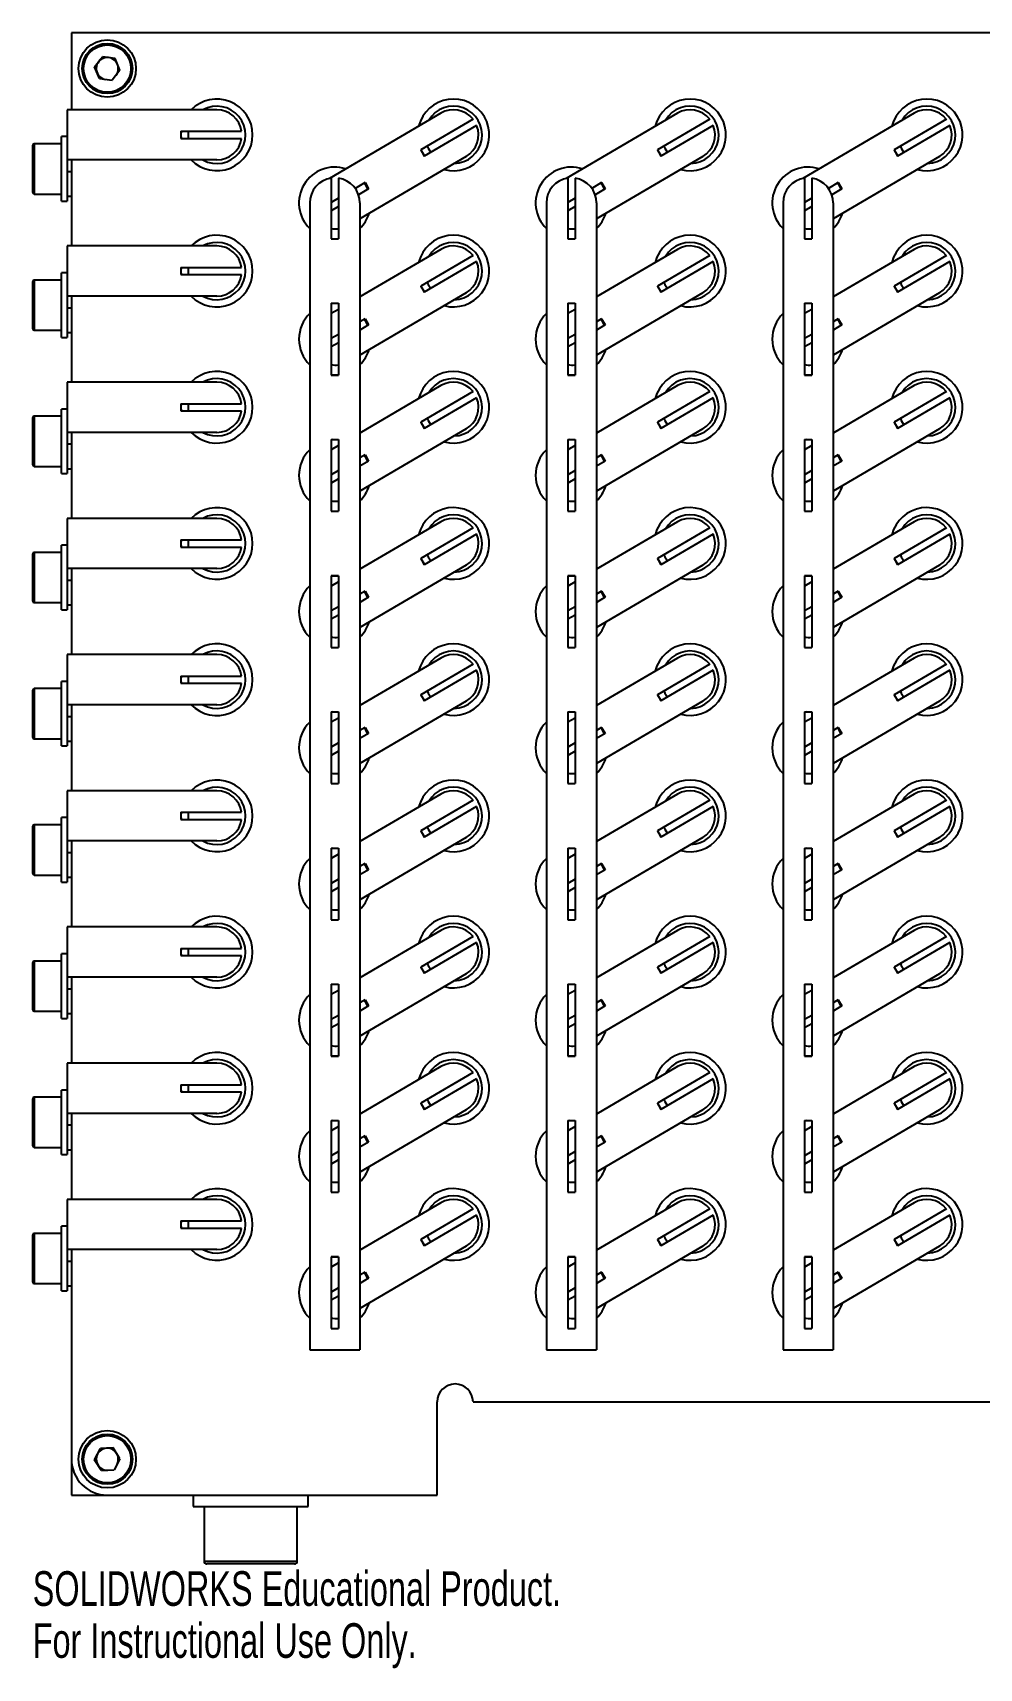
# Model space of a CAD drawing. Header units: millimetres. Extents: x -116 to 116, y -133 to 95.
# Drawn here: x -116.4 to 15.6, y -133.2 to 95 of the extents above; entities that cross this region are included whole.
import ezdxf

# ---------------------------------------------------------------- set-up
doc = ezdxf.new("R2010")
doc.units = ezdxf.units.MM
doc.styles.add('SLDTEXTSTYLE0', font='TXT', dxfattribs={"width": 0.7})

msp = doc.modelspace()

# ---------------------------------------------------------------- linework, layer by layer
at = {"color": 7, "linetype": 'Continuous', "lineweight": 25}
for p, q in [((111, 95), (-111, 95)), ((-111, 95), (-111, 84.25)), ((-107.76, 90.23), (-106.68, 91.64)), ((-104.92, 91.41), (-106.68, 91.64)), ((-104.24, 89.77), (-104.92, 91.41)), ((-107.08, 88.59), (-107.76, 90.23)), ((-104.24, 89.77), (-105.32, 88.36)), ((-107.08, 88.59), (-105.32, 88.36)), ((-111.6, 84.25), (-111.6, 71.5)), ((-90.73, 84.25), (-111.6, 84.25)), ((-59.5, 83.77), (-75.01, 74.67)), ((-54.99, 82.93), (-62.29, 78.65)), ((-26.5, 83.77), (-42.01, 74.67)), ((-21.99, 82.93), (-29.29, 78.65)), ((6.5, 83.77), (-9.01, 74.67)), ((11.01, 82.93), (3.71, 78.65)), ((-111.6, 80.5), (-112.4, 80.5)), ((-112.4, 71.5), (-112.4, 80.5)), ((-95.73, 81.25), (-95.73, 80.25)), ((-95.73, 81.25), (-87.26, 81.25)), ((-95.7, 81.25), (-95.73, 80.75)), ((-95.73, 80.75), (-95.7, 80.25)), ((-95.73, 80.25), (-87.26, 80.25)), ((-54.49, 82.07), (-61.79, 77.79)), ((-21.49, 82.07), (-28.79, 77.79)), ((11.51, 82.07), (4.21, 77.79)), ((-116.4, 72.7), (-116.4, 79.3)), ((-112.4, 79.5), (-116.2, 79.5)), ((-55.96, 77.73), (-70.77, 69.04)), ((-62.29, 78.65), (-61.79, 77.79)), ((-22.96, 77.73), (-37.77, 69.04)), ((-29.29, 78.65), (-28.79, 77.79)), ((10.04, 77.73), (-4.77, 69.04)), ((3.71, 78.65), (4.21, 77.79)), ((-90.73, 77.25), (-111.6, 77.25)), ((-111, 77.25), (-111, 65.25)), ((-74.77, 74.71), (-74.77, 66.25)), ((-73.77, 74.71), (-73.77, 66.25)), ((-70.06, 74.1), (-71.43, 73.29)), ((-69.55, 73.24), (-70.97, 72.4)), ((-70.06, 74.1), (-69.55, 73.24)), ((-41.77, 74.71), (-41.77, 66.25)), ((-40.77, 74.71), (-40.77, 66.25)), ((-37.06, 74.1), (-38.43, 73.29)), ((-36.55, 73.24), (-37.97, 72.4)), ((-37.06, 74.1), (-36.55, 73.24)), ((-8.77, 74.71), (-8.77, 66.25)), ((-7.77, 74.71), (-7.77, 66.25)), ((-4.06, 74.1), (-5.43, 73.29)), ((-3.55, 73.24), (-4.97, 72.4)), ((-4.06, 74.1), (-3.55, 73.24)), ((-116.2, 72.5), (-112.4, 72.5)), ((-112.4, 71.5), (-111.6, 71.5)), ((-111, 72.13), (-111.6, 72.13)), ((-77.77, 71.25), (-77.77, -88.75)), ((-73.77, 71.92), (-74.77, 71.33)), ((-73.77, 70.76), (-74.77, 70.17)), ((-70.77, 71.25), (-70.77, -88.75)), ((-44.77, 71.25), (-44.77, -88.75)), ((-40.77, 71.92), (-41.77, 71.33)), ((-40.77, 70.76), (-41.77, 70.17)), ((-37.77, 71.25), (-37.77, -88.75)), ((-11.77, 71.25), (-11.77, -88.75)), ((-7.77, 71.92), (-8.77, 71.33)), ((-7.77, 70.76), (-8.77, 70.17)), ((-4.77, 71.25), (-4.77, -88.75)), ((-74.77, 66.25), (-73.77, 66.25)), ((-41.77, 66.25), (-40.77, 66.25)), ((-8.77, 66.25), (-7.77, 66.25)), ((-111.6, 65.25), (-111.6, 52.5)), ((-90.73, 65.25), (-111.6, 65.25)), ((-59.5, 64.77), (-70.77, 58.16)), ((-54.99, 63.93), (-62.29, 59.65)), ((-26.5, 64.77), (-37.77, 58.16)), ((-21.99, 63.93), (-29.29, 59.65)), ((6.5, 64.77), (-4.77, 58.16)), ((11.01, 63.93), (3.71, 59.65)), ((-95.73, 62.25), (-95.73, 61.25)), ((-95.73, 62.25), (-87.26, 62.25)), ((-95.7, 62.25), (-95.73, 61.75)), ((-95.73, 61.75), (-95.7, 61.25)), ((-54.49, 63.07), (-61.79, 58.79)), ((-21.49, 63.07), (-28.79, 58.79)), ((11.51, 63.07), (4.21, 58.79)), ((-116.4, 53.7), (-116.4, 60.3)), ((-112.4, 60.5), (-116.2, 60.5)), ((-111.6, 61.5), (-112.4, 61.5)), ((-112.4, 52.5), (-112.4, 61.5)), ((-95.73, 61.25), (-87.26, 61.25)), ((-62.29, 59.65), (-61.79, 58.79)), ((-29.29, 59.65), (-28.79, 58.79)), ((3.71, 59.65), (4.21, 58.79)), ((-90.73, 58.25), (-111.6, 58.25)), ((-111, 58.25), (-111, 46.25)), ((-74.77, 57.25), (-74.77, 47.25)), ((-74.77, 57.25), (-73.77, 57.25)), ((-73.77, 57.25), (-73.77, 47.25)), ((-55.96, 58.73), (-70.77, 50.04)), ((-41.77, 57.25), (-41.77, 47.25)), ((-41.77, 57.25), (-40.77, 57.25)), ((-40.77, 57.25), (-40.77, 47.25)), ((-22.96, 58.73), (-37.77, 50.04)), ((-8.77, 57.25), (-7.77, 57.25)), ((-8.77, 57.25), (-8.77, 47.25)), ((-7.77, 57.25), (-7.77, 47.25)), ((10.04, 58.73), (-4.77, 50.04)), ((-73.77, 56.4), (-74.77, 55.81)), ((-70.06, 55.1), (-70.77, 54.68)), ((-70.06, 55.1), (-69.55, 54.24)), ((-40.77, 56.4), (-41.77, 55.81)), ((-37.06, 55.1), (-37.77, 54.68)), ((-37.06, 55.1), (-36.55, 54.24)), ((-7.77, 56.4), (-8.77, 55.81)), ((-4.06, 55.1), (-4.77, 54.68)), ((-4.06, 55.1), (-3.55, 54.24)), ((-116.2, 53.5), (-112.4, 53.5)), ((-112.4, 52.5), (-111.6, 52.5)), ((-111, 53.13), (-111.6, 53.13)), ((-73.77, 52.92), (-74.77, 52.33)), ((-69.55, 54.24), (-70.77, 53.52)), ((-40.77, 52.92), (-41.77, 52.33)), ((-36.55, 54.24), (-37.77, 53.52)), ((-7.77, 52.92), (-8.77, 52.33)), ((-3.55, 54.24), (-4.77, 53.52)), ((-73.77, 51.76), (-74.77, 51.17)), ((-40.77, 51.76), (-41.77, 51.17)), ((-7.77, 51.76), (-8.77, 51.17)), ((-111.6, 46.25), (-111.6, 33.5)), ((-90.73, 46.25), (-111.6, 46.25)), ((-74.77, 47.25), (-73.77, 47.25)), ((-59.5, 45.77), (-70.77, 39.16)), ((-41.77, 47.25), (-40.77, 47.25)), ((-26.5, 45.77), (-37.77, 39.16)), ((-8.77, 47.25), (-7.77, 47.25)), ((6.5, 45.77), (-4.77, 39.16)), ((-54.99, 44.93), (-62.29, 40.65)), ((-54.49, 44.07), (-61.79, 39.79)), ((-21.99, 44.93), (-29.29, 40.65)), ((-21.49, 44.07), (-28.79, 39.79)), ((11.01, 44.93), (3.71, 40.65)), ((11.51, 44.07), (4.21, 39.79)), ((-116.4, 34.7), (-116.4, 41.3)), ((-112.4, 41.5), (-116.2, 41.5)), ((-111.6, 42.5), (-112.4, 42.5)), ((-112.4, 33.5), (-112.4, 42.5)), ((-95.73, 43.25), (-87.26, 43.25)), ((-95.73, 43.25), (-95.73, 42.25)), ((-95.7, 43.25), (-95.73, 42.75)), ((-95.73, 42.75), (-95.7, 42.25)), ((-95.73, 42.25), (-87.26, 42.25)), ((-90.73, 39.25), (-111.6, 39.25)), ((-111, 39.25), (-111, 27.25)), ((-55.96, 39.73), (-70.77, 31.04)), ((-62.29, 40.65), (-61.79, 39.79)), ((-22.96, 39.73), (-37.77, 31.04)), ((-29.29, 40.65), (-28.79, 39.79)), ((10.04, 39.73), (-4.77, 31.04)), ((3.71, 40.65), (4.21, 39.79)), ((-74.77, 38.25), (-74.77, 28.25)), ((-74.77, 38.25), (-73.77, 38.25)), ((-73.77, 37.4), (-74.77, 36.81)), ((-73.77, 38.25), (-73.77, 28.25)), ((-41.77, 38.25), (-41.77, 28.25)), ((-41.77, 38.25), (-40.77, 38.25)), ((-40.77, 37.4), (-41.77, 36.81)), ((-40.77, 38.25), (-40.77, 28.25)), ((-8.77, 38.25), (-7.77, 38.25)), ((-8.77, 38.25), (-8.77, 28.25)), ((-7.77, 37.4), (-8.77, 36.81)), ((-7.77, 38.25), (-7.77, 28.25)), ((-116.2, 34.5), (-112.4, 34.5)), ((-70.06, 36.1), (-70.77, 35.68)), ((-69.55, 35.24), (-70.77, 34.52)), ((-70.06, 36.1), (-69.55, 35.24)), ((-37.06, 36.1), (-37.77, 35.68)), ((-36.55, 35.24), (-37.77, 34.52)), ((-37.06, 36.1), (-36.55, 35.24)), ((-4.06, 36.1), (-4.77, 35.68)), ((-3.55, 35.24), (-4.77, 34.52)), ((-4.06, 36.1), (-3.55, 35.24)), ((-112.4, 33.5), (-111.6, 33.5)), ((-111, 34.13), (-111.6, 34.13)), ((-73.77, 33.92), (-74.77, 33.33)), ((-73.77, 32.76), (-74.77, 32.17)), ((-40.77, 33.92), (-41.77, 33.33)), ((-40.77, 32.76), (-41.77, 32.17)), ((-7.77, 33.92), (-8.77, 33.33)), ((-7.77, 32.76), (-8.77, 32.17)), ((-74.77, 28.25), (-73.77, 28.25)), ((-41.77, 28.25), (-40.77, 28.25)), ((-8.77, 28.25), (-7.77, 28.25)), ((-111.6, 27.25), (-111.6, 14.5)), ((-90.73, 27.25), (-111.6, 27.25)), ((-59.5, 26.77), (-70.77, 20.16)), ((-54.99, 25.93), (-62.29, 21.65)), ((-26.5, 26.77), (-37.77, 20.16)), ((-21.99, 25.93), (-29.29, 21.65)), ((6.5, 26.77), (-4.77, 20.16)), ((11.01, 25.93), (3.71, 21.65)), ((-111.6, 23.5), (-112.4, 23.5)), ((-112.4, 14.5), (-112.4, 23.5)), ((-95.73, 24.25), (-95.73, 23.25)), ((-95.73, 24.25), (-87.26, 24.25)), ((-95.7, 24.25), (-95.73, 23.75)), ((-95.73, 23.75), (-95.7, 23.25)), ((-95.73, 23.25), (-87.26, 23.25)), ((-54.49, 25.07), (-61.79, 20.79)), ((-21.49, 25.07), (-28.79, 20.79)), ((11.51, 25.07), (4.21, 20.79)), ((-116.4, 15.7), (-116.4, 22.3)), ((-112.4, 22.5), (-116.2, 22.5)), ((-55.96, 20.73), (-70.77, 12.04)), ((-62.29, 21.65), (-61.79, 20.79)), ((-22.96, 20.73), (-37.77, 12.04)), ((-29.29, 21.65), (-28.79, 20.79)), ((10.04, 20.73), (-4.77, 12.04)), ((3.71, 21.65), (4.21, 20.79)), ((-90.73, 20.25), (-111.6, 20.25)), ((-111, 20.25), (-111, 8.25)), ((-74.77, 19.25), (-74.77, 9.25)), ((-74.77, 19.25), (-73.77, 19.25)), ((-73.77, 18.4), (-74.77, 17.81)), ((-73.77, 19.25), (-73.77, 9.25)), ((-41.77, 19.25), (-41.77, 9.25)), ((-41.77, 19.25), (-40.77, 19.25)), ((-40.77, 18.4), (-41.77, 17.81)), ((-40.77, 19.25), (-40.77, 9.25)), ((-8.77, 19.25), (-7.77, 19.25)), ((-8.77, 19.25), (-8.77, 9.25)), ((-7.77, 18.4), (-8.77, 17.81)), ((-7.77, 19.25), (-7.77, 9.25)), ((-70.06, 17.1), (-70.77, 16.68)), ((-69.55, 16.24), (-70.77, 15.52)), ((-70.06, 17.1), (-69.55, 16.24)), ((-37.06, 17.1), (-37.77, 16.68)), ((-36.55, 16.24), (-37.77, 15.52)), ((-37.06, 17.1), (-36.55, 16.24)), ((-4.06, 17.1), (-4.77, 16.68)), ((-3.55, 16.24), (-4.77, 15.52)), ((-4.06, 17.1), (-3.55, 16.24)), ((-116.2, 15.5), (-112.4, 15.5)), ((-112.4, 14.5), (-111.6, 14.5)), ((-111, 15.13), (-111.6, 15.13)), ((-73.77, 14.92), (-74.77, 14.33)), ((-73.77, 13.76), (-74.77, 13.17)), ((-40.77, 14.92), (-41.77, 14.33)), ((-40.77, 13.76), (-41.77, 13.17)), ((-7.77, 14.92), (-8.77, 14.33)), ((-7.77, 13.76), (-8.77, 13.17)), ((-74.77, 9.25), (-73.77, 9.25)), ((-41.77, 9.25), (-40.77, 9.25)), ((-8.77, 9.25), (-7.77, 9.25)), ((-111.6, 8.25), (-111.6, -4.5)), ((-90.73, 8.25), (-111.6, 8.25)), ((-59.5, 7.77), (-70.77, 1.16)), ((-54.99, 6.93), (-62.29, 2.65)), ((-26.5, 7.77), (-37.77, 1.16)), ((-21.99, 6.93), (-29.29, 2.65)), ((6.5, 7.77), (-4.77, 1.16)), ((11.01, 6.93), (3.71, 2.65)), ((-95.73, 5.25), (-95.73, 4.25)), ((-95.73, 5.25), (-87.26, 5.25)), ((-95.7, 5.25), (-95.73, 4.75)), ((-95.73, 4.75), (-95.7, 4.25)), ((-54.49, 6.07), (-61.79, 1.79)), ((-21.49, 6.07), (-28.79, 1.79)), ((11.51, 6.07), (4.21, 1.79)), ((-116.4, -3.3), (-116.4, 3.3)), ((-112.4, 3.5), (-116.2, 3.5)), ((-111.6, 4.5), (-112.4, 4.5)), ((-112.4, -4.5), (-112.4, 4.5)), ((-95.73, 4.25), (-87.26, 4.25)), ((-62.29, 2.65), (-61.79, 1.79)), ((-29.29, 2.65), (-28.79, 1.79)), ((3.71, 2.65), (4.21, 1.79)), ((-90.73, 1.25), (-111.6, 1.25)), ((-111, 1.25), (-111, -10.75)), ((-74.77, 0.25), (-74.77, -9.75)), ((-74.77, 0.25), (-73.77, 0.25)), ((-73.77, 0.25), (-73.77, -9.75)), ((-55.96, 1.73), (-70.77, -6.96)), ((-41.77, 0.25), (-40.77, 0.25)), ((-41.77, 0.25), (-41.77, -9.75)), ((-40.77, 0.25), (-40.77, -9.75)), ((-22.96, 1.73), (-37.77, -6.96)), ((-8.77, 0.25), (-7.77, 0.25)), ((-8.77, 0.25), (-8.77, -9.75)), ((-7.77, 0.25), (-7.77, -9.75)), ((10.04, 1.73), (-4.77, -6.96)), ((-73.77, -0.6), (-74.77, -1.19)), ((-70.06, -1.9), (-70.77, -2.32)), ((-70.06, -1.9), (-69.55, -2.76)), ((-40.77, -0.6), (-41.77, -1.19)), ((-37.06, -1.9), (-37.77, -2.32)), ((-37.06, -1.9), (-36.55, -2.76)), ((-7.77, -0.6), (-8.77, -1.19)), ((-4.06, -1.9), (-4.77, -2.32)), ((-4.06, -1.9), (-3.55, -2.76)), ((-116.2, -3.5), (-112.4, -3.5)), ((-112.4, -4.5), (-111.6, -4.5)), ((-111, -3.87), (-111.6, -3.87)), ((-73.77, -4.08), (-74.77, -4.67)), ((-69.55, -2.76), (-70.77, -3.48)), ((-40.77, -4.08), (-41.77, -4.67)), ((-36.55, -2.76), (-37.77, -3.48)), ((-7.77, -4.08), (-8.77, -4.67)), ((-3.55, -2.76), (-4.77, -3.48)), ((-73.77, -5.24), (-74.77, -5.83)), ((-40.77, -5.24), (-41.77, -5.83)), ((-7.77, -5.24), (-8.77, -5.83)), ((-111.6, -10.75), (-111.6, -23.5)), ((-90.73, -10.75), (-111.6, -10.75)), ((-74.77, -9.75), (-73.77, -9.75)), ((-59.5, -11.23), (-70.77, -17.84)), ((-41.77, -9.75), (-40.77, -9.75)), ((-26.5, -11.23), (-37.77, -17.84)), ((-8.77, -9.75), (-7.77, -9.75)), ((6.5, -11.23), (-4.77, -17.84)), ((-54.99, -12.07), (-62.29, -16.35)), ((-54.49, -12.93), (-61.79, -17.21)), ((-21.99, -12.07), (-29.29, -16.35)), ((-21.49, -12.93), (-28.79, -17.21)), ((11.01, -12.07), (3.71, -16.35)), ((11.51, -12.93), (4.21, -17.21)), ((-116.4, -22.3), (-116.4, -15.7)), ((-112.4, -15.5), (-116.2, -15.5)), ((-111.6, -14.5), (-112.4, -14.5)), ((-112.4, -23.5), (-112.4, -14.5)), ((-95.73, -13.75), (-95.73, -14.75)), ((-95.73, -13.75), (-87.26, -13.75)), ((-95.7, -13.75), (-95.73, -14.25)), ((-95.73, -14.25), (-95.7, -14.75)), ((-95.73, -14.75), (-87.26, -14.75)), ((-90.73, -17.75), (-111.6, -17.75)), ((-111, -17.75), (-111, -29.75)), ((-55.96, -17.27), (-70.77, -25.96)), ((-62.29, -16.35), (-61.79, -17.21)), ((-22.96, -17.27), (-37.77, -25.96)), ((-29.29, -16.35), (-28.79, -17.21)), ((10.04, -17.27), (-4.77, -25.96)), ((3.71, -16.35), (4.21, -17.21)), ((-74.77, -18.75), (-74.77, -28.75)), ((-74.77, -18.75), (-73.77, -18.75)), ((-73.77, -19.6), (-74.77, -20.19)), ((-73.77, -18.75), (-73.77, -28.75)), ((-41.77, -18.75), (-41.77, -28.75)), ((-41.77, -18.75), (-40.77, -18.75)), ((-40.77, -19.6), (-41.77, -20.19)), ((-40.77, -18.75), (-40.77, -28.75)), ((-8.77, -18.75), (-7.77, -18.75)), ((-8.77, -18.75), (-8.77, -28.75)), ((-7.77, -19.6), (-8.77, -20.19)), ((-7.77, -18.75), (-7.77, -28.75)), ((-116.2, -22.5), (-112.4, -22.5)), ((-70.06, -20.9), (-70.77, -21.32)), ((-69.55, -21.76), (-70.77, -22.48)), ((-70.06, -20.9), (-69.55, -21.76)), ((-37.06, -20.9), (-37.77, -21.32)), ((-36.55, -21.76), (-37.77, -22.48)), ((-37.06, -20.9), (-36.55, -21.76)), ((-4.06, -20.9), (-4.77, -21.32)), ((-3.55, -21.76), (-4.77, -22.48)), ((-4.06, -20.9), (-3.55, -21.76)), ((-112.4, -23.5), (-111.6, -23.5)), ((-111, -22.87), (-111.6, -22.87)), ((-73.77, -23.08), (-74.77, -23.67)), ((-73.77, -24.24), (-74.77, -24.83)), ((-40.77, -23.08), (-41.77, -23.67)), ((-40.77, -24.24), (-41.77, -24.83)), ((-7.77, -23.08), (-8.77, -23.67)), ((-7.77, -24.24), (-8.77, -24.83)), ((-74.77, -28.75), (-73.77, -28.75)), ((-41.77, -28.75), (-40.77, -28.75)), ((-8.77, -28.75), (-7.77, -28.75)), ((-111.6, -29.75), (-111.6, -42.5)), ((-90.73, -29.75), (-111.6, -29.75)), ((-59.5, -30.23), (-70.77, -36.84)), ((-54.99, -31.07), (-62.29, -35.35)), ((-54.49, -31.93), (-61.79, -36.21)), ((-26.5, -30.23), (-37.77, -36.84)), ((-21.99, -31.07), (-29.29, -35.35)), ((-21.49, -31.93), (-28.79, -36.21)), ((6.5, -30.23), (-4.77, -36.84)), ((11.01, -31.07), (3.71, -35.35)), ((11.51, -31.93), (4.21, -36.21)), ((-111.6, -33.5), (-112.4, -33.5)), ((-112.4, -42.5), (-112.4, -33.5)), ((-95.73, -32.75), (-95.73, -33.75)), ((-95.73, -32.75), (-87.26, -32.75)), ((-95.7, -32.75), (-95.73, -33.25)), ((-95.73, -33.25), (-95.7, -33.75)), ((-95.73, -33.75), (-87.26, -33.75)), ((-116.4, -41.3), (-116.4, -34.7)), ((-112.4, -34.5), (-116.2, -34.5)), ((-55.96, -36.27), (-70.77, -44.96)), ((-62.29, -35.35), (-61.79, -36.21)), ((-22.96, -36.27), (-37.77, -44.96)), ((-29.29, -35.35), (-28.79, -36.21)), ((10.04, -36.27), (-4.77, -44.96)), ((3.71, -35.35), (4.21, -36.21)), ((-90.73, -36.75), (-111.6, -36.75)), ((-111, -36.75), (-111, -48.75)), ((-74.77, -37.75), (-73.77, -37.75)), ((-74.77, -37.75), (-74.77, -47.75)), ((-73.77, -38.6), (-74.77, -39.19)), ((-73.77, -37.75), (-73.77, -47.75)), ((-41.77, -37.75), (-41.77, -47.75)), ((-41.77, -37.75), (-40.77, -37.75)), ((-40.77, -38.6), (-41.77, -39.19)), ((-40.77, -37.75), (-40.77, -47.75)), ((-8.77, -37.75), (-7.77, -37.75)), ((-8.77, -37.75), (-8.77, -47.75)), ((-7.77, -38.6), (-8.77, -39.19)), ((-7.77, -37.75), (-7.77, -47.75)), ((-70.06, -39.9), (-70.77, -40.32)), ((-69.55, -40.76), (-70.77, -41.48)), ((-70.06, -39.9), (-69.55, -40.76)), ((-37.06, -39.9), (-37.77, -40.32)), ((-36.55, -40.76), (-37.77, -41.48)), ((-37.06, -39.9), (-36.55, -40.76)), ((-4.06, -39.9), (-4.77, -40.32)), ((-3.55, -40.76), (-4.77, -41.48)), ((-4.06, -39.9), (-3.55, -40.76)), ((-116.2, -41.5), (-112.4, -41.5)), ((-112.4, -42.5), (-111.6, -42.5)), ((-111, -41.87), (-111.6, -41.87)), ((-73.77, -42.08), (-74.77, -42.67)), ((-73.77, -43.24), (-74.77, -43.83)), ((-40.77, -42.08), (-41.77, -42.67)), ((-40.77, -43.24), (-41.77, -43.83)), ((-7.77, -42.08), (-8.77, -42.67)), ((-7.77, -43.24), (-8.77, -43.83)), ((-74.77, -47.75), (-73.77, -47.75)), ((-41.77, -47.75), (-40.77, -47.75)), ((-8.77, -47.75), (-7.77, -47.75)), ((-111.6, -48.75), (-111.6, -61.5)), ((-90.73, -48.75), (-111.6, -48.75)), ((-59.5, -49.23), (-70.77, -55.84)), ((-54.99, -50.07), (-62.29, -54.35)), ((-26.5, -49.23), (-37.77, -55.84)), ((-21.99, -50.07), (-29.29, -54.35)), ((6.5, -49.23), (-4.77, -55.84)), ((11.01, -50.07), (3.71, -54.35)), ((-95.73, -51.75), (-95.73, -52.75)), ((-95.73, -51.75), (-87.26, -51.75)), ((-95.7, -51.75), (-95.73, -52.25)), ((-95.73, -52.25), (-95.7, -52.75)), ((-54.49, -50.93), (-61.79, -55.21)), ((-21.49, -50.93), (-28.79, -55.21)), ((11.51, -50.93), (4.21, -55.21)), ((-116.4, -60.3), (-116.4, -53.7)), ((-112.4, -53.5), (-116.2, -53.5)), ((-111.6, -52.5), (-112.4, -52.5)), ((-112.4, -61.5), (-112.4, -52.5)), ((-95.73, -52.75), (-87.26, -52.75)), ((-62.29, -54.35), (-61.79, -55.21)), ((-29.29, -54.35), (-28.79, -55.21)), ((3.71, -54.35), (4.21, -55.21)), ((-90.73, -55.75), (-111.6, -55.75)), ((-111, -55.75), (-111, -67.75)), ((-74.77, -56.75), (-73.77, -56.75)), ((-74.77, -56.75), (-74.77, -66.75)), ((-73.77, -56.75), (-73.77, -66.75)), ((-55.96, -55.27), (-70.77, -63.96)), ((-41.77, -56.75), (-41.77, -66.75)), ((-41.77, -56.75), (-40.77, -56.75)), ((-40.77, -56.75), (-40.77, -66.75)), ((-22.96, -55.27), (-37.77, -63.96)), ((-8.77, -56.75), (-7.77, -56.75)), ((-8.77, -56.75), (-8.77, -66.75)), ((-7.77, -56.75), (-7.77, -66.75)), ((10.04, -55.27), (-4.77, -63.96)), ((-73.77, -57.6), (-74.77, -58.19)), ((-70.06, -58.9), (-70.77, -59.32)), ((-70.06, -58.9), (-69.55, -59.76)), ((-40.77, -57.6), (-41.77, -58.19)), ((-37.06, -58.9), (-37.77, -59.32)), ((-37.06, -58.9), (-36.55, -59.76)), ((-7.77, -57.6), (-8.77, -58.19)), ((-4.06, -58.9), (-4.77, -59.32)), ((-4.06, -58.9), (-3.55, -59.76)), ((-116.2, -60.5), (-112.4, -60.5)), ((-112.4, -61.5), (-111.6, -61.5)), ((-111, -60.87), (-111.6, -60.87)), ((-73.77, -61.08), (-74.77, -61.67)), ((-69.55, -59.76), (-70.77, -60.48)), ((-40.77, -61.08), (-41.77, -61.67)), ((-36.55, -59.76), (-37.77, -60.48)), ((-7.77, -61.08), (-8.77, -61.67)), ((-3.55, -59.76), (-4.77, -60.48)), ((-73.77, -62.24), (-74.77, -62.83)), ((-40.77, -62.24), (-41.77, -62.83)), ((-7.77, -62.24), (-8.77, -62.83)), ((-111.6, -67.75), (-111.6, -80.5)), ((-90.73, -67.75), (-111.6, -67.75)), ((-74.77, -66.75), (-73.77, -66.75)), ((-59.5, -68.23), (-70.77, -74.84)), ((-41.77, -66.75), (-40.77, -66.75)), ((-26.5, -68.23), (-37.77, -74.84)), ((-8.77, -66.75), (-7.77, -66.75)), ((6.5, -68.23), (-4.77, -74.84)), ((-54.99, -69.07), (-62.29, -73.35)), ((-54.49, -69.93), (-61.79, -74.21)), ((-21.99, -69.07), (-29.29, -73.35)), ((-21.49, -69.93), (-28.79, -74.21)), ((11.01, -69.07), (3.71, -73.35)), ((11.51, -69.93), (4.21, -74.21)), ((-116.4, -79.3), (-116.4, -72.7)), ((-112.4, -72.5), (-116.2, -72.5)), ((-111.6, -71.5), (-112.4, -71.5)), ((-112.4, -80.5), (-112.4, -71.5)), ((-95.73, -70.75), (-95.73, -71.75)), ((-95.73, -70.75), (-87.26, -70.75)), ((-95.7, -70.75), (-95.73, -71.25)), ((-95.73, -71.25), (-95.7, -71.75)), ((-95.73, -71.75), (-87.26, -71.75)), ((-90.73, -74.75), (-111.6, -74.75)), ((-111, -74.75), (-111, -109)), ((-55.96, -74.27), (-70.77, -82.96)), ((-62.29, -73.35), (-61.79, -74.21)), ((-22.96, -74.27), (-37.77, -82.96)), ((-29.29, -73.35), (-28.79, -74.21)), ((10.04, -74.27), (-4.77, -82.96)), ((3.71, -73.35), (4.21, -74.21)), ((-74.77, -75.75), (-73.77, -75.75)), ((-74.77, -75.75), (-74.77, -85.75)), ((-73.77, -76.6), (-74.77, -77.19)), ((-73.77, -75.75), (-73.77, -85.75)), ((-41.77, -75.75), (-41.77, -85.75)), ((-41.77, -75.75), (-40.77, -75.75)), ((-40.77, -76.6), (-41.77, -77.19)), ((-40.77, -75.75), (-40.77, -85.75)), ((-8.77, -75.75), (-7.77, -75.75)), ((-8.77, -75.75), (-8.77, -85.75)), ((-7.77, -76.6), (-8.77, -77.19)), ((-7.77, -75.75), (-7.77, -85.75)), ((-116.2, -79.5), (-112.4, -79.5)), ((-70.06, -77.9), (-70.77, -78.32)), ((-69.55, -78.76), (-70.77, -79.48)), ((-70.06, -77.9), (-69.55, -78.76)), ((-37.06, -77.9), (-37.77, -78.32)), ((-36.55, -78.76), (-37.77, -79.48)), ((-37.06, -77.9), (-36.55, -78.76)), ((-4.06, -77.9), (-4.77, -78.32)), ((-3.55, -78.76), (-4.77, -79.48)), ((-4.06, -77.9), (-3.55, -78.76)), ((-112.4, -80.5), (-111.6, -80.5)), ((-111, -79.87), (-111.6, -79.87)), ((-73.77, -80.08), (-74.77, -80.67)), ((-73.77, -81.24), (-74.77, -81.83)), ((-40.77, -80.08), (-41.77, -80.67)), ((-40.77, -81.24), (-41.77, -81.83)), ((-7.77, -80.08), (-8.77, -80.67)), ((-7.77, -81.24), (-8.77, -81.83)), ((-74.77, -85.75), (-73.77, -85.75)), ((-41.77, -85.75), (-40.77, -85.75)), ((-8.77, -85.75), (-7.77, -85.75)), ((-77.77, -88.75), (-70.77, -88.75)), ((-44.77, -88.75), (-37.77, -88.75)), ((-11.77, -88.75), (-4.77, -88.75)), ((-60, -109), (-60, -96)), ((-55, -96), (55, -96)), ((-107.77, -104.08), (-106.95, -102.5)), ((-105.18, -102.43), (-106.95, -102.5)), ((-104.23, -103.92), (-105.18, -102.43)), ((-106.82, -105.57), (-107.77, -104.08)), ((-104.23, -103.92), (-105.05, -105.5)), ((-106.82, -105.57), (-105.05, -105.5)), ((-111, -109), (-60, -109)), ((-94, -109), (-94, -110.6)), ((-78, -110.6), (-78, -109)), ((-94, -110.6), (-78, -110.6)), ((-92.5, -110.6), (-92.5, -118.2)), ((-79.5, -118.2), (-79.5, -110.6)), ((-79.9, -118.6), (-92.1, -118.6))]:
    msp.add_line(p, q, dxfattribs=at)
at = {"color": 8, "linetype": 'Continuous', "lineweight": 25}
for p, q in [((-116.2, 79.5), (-116.2, 72.5)), ((-111.6, 75.63), (-111, 75.63)), ((-116.2, 60.5), (-116.2, 53.5)), ((-111.6, 56.63), (-111, 56.63)), ((-116.2, 41.5), (-116.2, 34.5)), ((-111.6, 37.63), (-111, 37.63)), ((-116.2, 22.5), (-116.2, 15.5)), ((-111.6, 18.63), (-111, 18.63)), ((-116.2, 3.5), (-116.2, -3.5)), ((-111.6, -0.37), (-111, -0.37)), ((-116.2, -15.5), (-116.2, -22.5)), ((-111.6, -19.37), (-111, -19.37)), ((-116.2, -34.5), (-116.2, -41.5)), ((-111.6, -38.37), (-111, -38.37)), ((-116.2, -53.5), (-116.2, -60.5)), ((-111.6, -57.37), (-111, -57.37)), ((-116.2, -72.5), (-116.2, -79.5)), ((-111.6, -76.37), (-111, -76.37)), ((-92.5, -118.2), (-79.5, -118.2))]:
    msp.add_line(p, q, dxfattribs=at)
at = {"color": 7, "linetype": 'Continuous', "lineweight": 25, "flags": 128}
for points in [[(-94.7, 81.25), (-94.73, 80.75), (-94.7, 80.25)], [(-62.27, 78.66), (-62.27, 78.65), (-61.77, 77.8)], [(-61.4, 79.17), (-61.27, 78.89), (-60.9, 78.31)], [(-29.27, 78.66), (-29.27, 78.65), (-28.77, 77.8)], [(-28.4, 79.17), (-28.27, 78.89), (-27.9, 78.31)], [(3.73, 78.66), (3.73, 78.65), (4.23, 77.8)], [(4.6, 79.17), (4.73, 78.89), (5.1, 78.31)], [(-69.66, 73.17), (-69.99, 73.83), (-70.13, 74.05)], [(-36.66, 73.17), (-36.99, 73.83), (-37.13, 74.05)], [(-3.66, 73.17), (-3.99, 73.83), (-4.13, 74.05)], [(-74.77, 66.28), (-74.54, 66.26), (-73.77, 66.28)], [(-41.77, 66.28), (-41.54, 66.26), (-40.77, 66.28)], [(-8.77, 66.28), (-8.54, 66.26), (-7.77, 66.28)], [(-94.7, 62.25), (-94.73, 61.75), (-94.7, 61.25)], [(-62.27, 59.66), (-62.27, 59.65), (-61.77, 58.8)], [(-61.4, 60.17), (-61.27, 59.89), (-60.9, 59.31)], [(-29.27, 59.66), (-29.27, 59.65), (-28.77, 58.8)], [(-28.4, 60.17), (-28.27, 59.89), (-27.9, 59.31)], [(3.73, 59.66), (3.73, 59.65), (4.23, 58.8)], [(4.6, 60.17), (4.73, 59.89), (5.1, 59.31)], [(-73.77, 57.22), (-74.54, 57.24), (-74.77, 57.22)], [(-40.77, 57.22), (-41.54, 57.24), (-41.77, 57.22)], [(-7.77, 57.22), (-8.54, 57.24), (-8.77, 57.22)], [(-69.66, 54.17), (-69.99, 54.83), (-70.13, 55.05)], [(-36.66, 54.17), (-36.99, 54.83), (-37.13, 55.05)], [(-3.66, 54.17), (-3.99, 54.83), (-4.13, 55.05)], [(-74.77, 47.28), (-74.54, 47.26), (-73.77, 47.28)], [(-41.77, 47.28), (-41.54, 47.26), (-40.77, 47.28)], [(-8.77, 47.28), (-8.54, 47.26), (-7.77, 47.28)], [(-94.7, 43.25), (-94.73, 42.75), (-94.7, 42.25)], [(-61.4, 41.17), (-61.27, 40.89), (-60.9, 40.31)], [(-28.4, 41.17), (-28.27, 40.89), (-27.9, 40.31)], [(4.6, 41.17), (4.73, 40.89), (5.1, 40.31)], [(-62.27, 40.66), (-62.27, 40.65), (-61.77, 39.8)], [(-29.27, 40.66), (-29.27, 40.65), (-28.77, 39.8)], [(3.73, 40.66), (3.73, 40.65), (4.23, 39.8)], [(-73.77, 38.22), (-74.54, 38.24), (-74.77, 38.22)], [(-40.77, 38.22), (-41.54, 38.24), (-41.77, 38.22)], [(-7.77, 38.22), (-8.54, 38.24), (-8.77, 38.22)], [(-69.66, 35.17), (-69.99, 35.83), (-70.13, 36.05)], [(-36.66, 35.17), (-36.99, 35.83), (-37.13, 36.05)], [(-3.66, 35.17), (-3.99, 35.83), (-4.13, 36.05)], [(-74.77, 28.28), (-74.54, 28.26), (-73.77, 28.28)], [(-41.77, 28.28), (-41.54, 28.26), (-40.77, 28.28)], [(-8.77, 28.28), (-8.54, 28.26), (-7.77, 28.28)], [(-94.7, 24.25), (-94.73, 23.75), (-94.7, 23.25)], [(-62.27, 21.66), (-62.27, 21.65), (-61.77, 20.8)], [(-61.4, 22.17), (-61.27, 21.89), (-60.9, 21.31)], [(-29.27, 21.66), (-29.27, 21.65), (-28.77, 20.8)], [(-28.4, 22.17), (-28.27, 21.89), (-27.9, 21.31)], [(3.73, 21.66), (3.73, 21.65), (4.23, 20.8)], [(4.6, 22.17), (4.73, 21.89), (5.1, 21.31)], [(-73.77, 19.22), (-74.54, 19.24), (-74.77, 19.22)], [(-40.77, 19.22), (-41.54, 19.24), (-41.77, 19.22)], [(-7.77, 19.22), (-8.54, 19.24), (-8.77, 19.22)], [(-69.66, 16.17), (-69.99, 16.83), (-70.13, 17.05)], [(-36.66, 16.17), (-36.99, 16.83), (-37.13, 17.05)], [(-3.66, 16.17), (-3.99, 16.83), (-4.13, 17.05)], [(-74.77, 9.28), (-74.54, 9.26), (-73.77, 9.28)], [(-41.77, 9.28), (-41.54, 9.26), (-40.77, 9.28)], [(-8.77, 9.28), (-8.54, 9.26), (-7.77, 9.28)], [(-94.7, 5.25), (-94.73, 4.75), (-94.7, 4.25)], [(-62.27, 2.66), (-62.27, 2.65), (-61.77, 1.8)], [(-61.4, 3.17), (-61.27, 2.89), (-60.9, 2.31)], [(-29.27, 2.66), (-29.27, 2.65), (-28.77, 1.8)], [(-28.4, 3.17), (-28.27, 2.89), (-27.9, 2.31)], [(3.73, 2.66), (3.73, 2.65), (4.23, 1.8)], [(4.6, 3.17), (4.73, 2.89), (5.1, 2.31)], [(-73.77, 0.22), (-74.54, 0.24), (-74.77, 0.22)], [(-40.77, 0.22), (-41.54, 0.24), (-41.77, 0.22)], [(-7.77, 0.22), (-8.54, 0.24), (-8.77, 0.22)], [(-69.66, -2.83), (-69.99, -2.17), (-70.13, -1.95)], [(-36.66, -2.83), (-36.99, -2.17), (-37.13, -1.95)], [(-3.66, -2.83), (-3.99, -2.17), (-4.13, -1.95)], [(-74.77, -9.72), (-74.54, -9.74), (-73.77, -9.72)], [(-41.77, -9.72), (-41.54, -9.74), (-40.77, -9.72)], [(-8.77, -9.72), (-8.54, -9.74), (-7.77, -9.72)], [(-94.7, -13.75), (-94.73, -14.25), (-94.7, -14.75)], [(-61.4, -15.83), (-61.27, -16.11), (-60.9, -16.69)], [(-28.4, -15.83), (-28.27, -16.11), (-27.9, -16.69)], [(4.6, -15.83), (4.73, -16.11), (5.1, -16.69)], [(-62.27, -16.34), (-62.27, -16.35), (-61.77, -17.2)], [(-29.27, -16.34), (-29.27, -16.35), (-28.77, -17.2)], [(3.73, -16.34), (3.73, -16.35), (4.23, -17.2)], [(-73.77, -18.78), (-74.54, -18.76), (-74.77, -18.78)], [(-40.77, -18.78), (-41.54, -18.76), (-41.77, -18.78)], [(-7.77, -18.78), (-8.54, -18.76), (-8.77, -18.78)], [(-69.66, -21.83), (-69.99, -21.17), (-70.13, -20.95)], [(-36.66, -21.83), (-36.99, -21.17), (-37.13, -20.95)], [(-3.66, -21.83), (-3.99, -21.17), (-4.13, -20.95)], [(-74.77, -28.72), (-74.54, -28.74), (-73.77, -28.72)], [(-41.77, -28.72), (-41.54, -28.74), (-40.77, -28.72)], [(-8.77, -28.72), (-8.54, -28.74), (-7.77, -28.72)], [(-94.7, -32.75), (-94.73, -33.25), (-94.7, -33.75)], [(-62.27, -35.34), (-62.27, -35.35), (-61.77, -36.2)], [(-61.4, -34.83), (-61.27, -35.11), (-60.9, -35.69)], [(-29.27, -35.34), (-29.27, -35.35), (-28.77, -36.2)], [(-28.4, -34.83), (-28.27, -35.11), (-27.9, -35.69)], [(3.73, -35.34), (3.73, -35.35), (4.23, -36.2)], [(4.6, -34.83), (4.73, -35.11), (5.1, -35.69)], [(-73.77, -37.78), (-74.54, -37.76), (-74.77, -37.78)], [(-40.77, -37.78), (-41.54, -37.76), (-41.77, -37.78)], [(-7.77, -37.78), (-8.54, -37.76), (-8.77, -37.78)], [(-69.66, -40.83), (-69.99, -40.17), (-70.13, -39.95)], [(-36.66, -40.83), (-36.99, -40.17), (-37.13, -39.95)], [(-3.66, -40.83), (-3.99, -40.17), (-4.13, -39.95)], [(-74.77, -47.72), (-74.54, -47.74), (-73.77, -47.72)], [(-41.77, -47.72), (-41.54, -47.74), (-40.77, -47.72)], [(-8.77, -47.72), (-8.54, -47.74), (-7.77, -47.72)], [(-94.7, -51.75), (-94.73, -52.25), (-94.7, -52.75)], [(-62.27, -54.34), (-62.27, -54.35), (-61.77, -55.2)], [(-61.4, -53.83), (-61.27, -54.11), (-60.9, -54.69)], [(-29.27, -54.34), (-29.27, -54.35), (-28.77, -55.2)], [(-28.4, -53.83), (-28.27, -54.11), (-27.9, -54.69)], [(3.73, -54.34), (3.73, -54.35), (4.23, -55.2)], [(4.6, -53.83), (4.73, -54.11), (5.1, -54.69)], [(-73.77, -56.78), (-74.54, -56.76), (-74.77, -56.78)], [(-40.77, -56.78), (-41.54, -56.76), (-41.77, -56.78)], [(-7.77, -56.78), (-8.54, -56.76), (-8.77, -56.78)], [(-69.66, -59.83), (-69.99, -59.17), (-70.13, -58.95)], [(-36.66, -59.83), (-36.99, -59.17), (-37.13, -58.95)], [(-3.66, -59.83), (-3.99, -59.17), (-4.13, -58.95)], [(-74.77, -66.72), (-74.54, -66.74), (-73.77, -66.72)], [(-41.77, -66.72), (-41.54, -66.74), (-40.77, -66.72)], [(-8.77, -66.72), (-8.54, -66.74), (-7.77, -66.72)], [(-94.7, -70.75), (-94.73, -71.25), (-94.7, -71.75)], [(-61.4, -72.83), (-61.27, -73.11), (-60.9, -73.69)], [(-28.4, -72.83), (-28.27, -73.11), (-27.9, -73.69)], [(4.6, -72.83), (4.73, -73.11), (5.1, -73.69)], [(-62.27, -73.34), (-62.27, -73.35), (-61.77, -74.2)], [(-29.27, -73.34), (-29.27, -73.35), (-28.77, -74.2)], [(3.73, -73.34), (3.73, -73.35), (4.23, -74.2)], [(-73.77, -75.78), (-74.54, -75.76), (-74.77, -75.78)], [(-40.77, -75.78), (-41.54, -75.76), (-41.77, -75.78)], [(-7.77, -75.78), (-8.54, -75.76), (-8.77, -75.78)], [(-69.66, -78.83), (-69.99, -78.17), (-70.13, -77.95)], [(-36.66, -78.83), (-36.99, -78.17), (-37.13, -77.95)], [(-3.66, -78.83), (-3.99, -78.17), (-4.13, -77.95)], [(-74.77, -85.72), (-74.54, -85.74), (-73.77, -85.72)], [(-41.77, -85.72), (-41.54, -85.74), (-40.77, -85.72)], [(-8.77, -85.72), (-8.54, -85.74), (-7.77, -85.72)]]:
    msp.add_lwpolyline(points, dxfattribs=at)
at = {"color": 7, "linetype": 'Continuous', "lineweight": 25}
for centre, radius in [((-106, 90), 4), ((-106, 90), 4), ((-106, 90), 3.5), ((-106, 90), 3.3), ((-106, -104), 4), ((-106, -104), 4), ((-106, -104), 3.5), ((-106, -104), 3.3)]:
    msp.add_circle(centre, radius, dxfattribs=at)
for centre, radius, start, end in [((-106, 90), 1.54, 322.4483, 262.4483), ((-90.73, 80.75), 5, 224.427, 135.573), ((-90.73, 80.75), 4, 241.045, 118.955), ((-57.73, 80.75), 5, 254.8228, 165.9688), ((-57.73, 80.75), 4, 271.4408, 149.3508), ((-24.73, 80.75), 5, 254.8228, 165.9688), ((-24.73, 80.75), 4, 271.4408, 149.3508), ((8.27, 80.75), 5, 254.8228, 165.9688), ((8.27, 80.75), 4, 271.4408, 149.3508), ((-90.73, 80.75), 3.5, 8.2132, 90), ((-57.73, 80.75), 3.5, 38.609, 120.3958), ((-24.73, 80.75), 3.5, 38.609, 120.3958), ((8.27, 80.75), 3.5, 38.609, 120.3958), ((-90.73, 80.75), 3.5, 270, 351.7868), ((-57.73, 80.75), 3.5, 300.3958, 22.1826), ((-24.73, 80.75), 3.5, 300.3958, 22.1826), ((8.27, 80.75), 3.5, 300.3958, 22.1826), ((-116.2, 79.3), 0.2, 90, 180), ((-74.27, 71.25), 5, 72.0427, 225.573), ((-41.27, 71.25), 5, 72.0427, 225.573), ((-8.27, 71.25), 5, 72.0427, 225.573), ((-74.27, 71.25), 3.5, 98.2132, 180), ((-74.27, 71.25), 3.5, 0, 81.7868), ((-41.27, 71.25), 3.5, 98.2132, 180), ((-41.27, 71.25), 3.5, 0, 81.7868), ((-8.27, 71.25), 3.5, 98.2132, 180), ((-8.27, 71.25), 3.5, 0, 81.7868), ((-116.2, 72.7), 0.2, 180, 270), ((-74.27, 71.25), 5, 314.427, 343.0495), ((-41.27, 71.25), 5, 314.427, 343.0495), ((-8.27, 71.25), 5, 314.427, 343.0495), ((-90.73, 61.75), 5, 224.427, 135.573), ((-74.12, 71.14), 3.5, 259.1797, 275.6231), ((-57.73, 61.75), 5, 254.8228, 165.9688), ((-41.12, 71.14), 3.5, 259.1797, 275.6231), ((-24.73, 61.75), 5, 254.8228, 165.9688), ((-8.12, 71.14), 3.5, 259.1797, 275.6231), ((8.27, 61.75), 5, 254.8228, 165.9688), ((-90.73, 61.75), 4, 241.045, 118.955), ((-90.73, 61.75), 3.5, 8.2132, 90), ((-57.73, 61.75), 4, 271.4408, 149.3508), ((-57.73, 61.75), 3.5, 38.609, 120.3958), ((-24.73, 61.75), 4, 271.4408, 149.3508), ((-24.73, 61.75), 3.5, 38.609, 120.3958), ((8.27, 61.75), 4, 271.4408, 149.3508), ((8.27, 61.75), 3.5, 38.609, 120.3958), ((-57.73, 61.75), 3.5, 300.3958, 22.1826), ((-24.73, 61.75), 3.5, 300.3958, 22.1826), ((8.27, 61.75), 3.5, 300.3958, 22.1826), ((-116.2, 60.3), 0.2, 90, 180), ((-90.73, 61.75), 3.5, 270, 351.7868), ((-74.27, 52.25), 5, 134.427, 225.573), ((-41.27, 52.25), 5, 134.427, 225.573), ((-8.27, 52.25), 5, 134.427, 225.573), ((-116.2, 53.7), 0.2, 180, 270), ((-74.27, 52.25), 5, 314.427, 343.0495), ((-41.27, 52.25), 5, 314.427, 343.0495), ((-8.27, 52.25), 5, 314.427, 343.0495), ((-74.12, 52.14), 3.5, 259.1797, 275.6231), ((-41.12, 52.14), 3.5, 259.1797, 275.6231), ((-8.12, 52.14), 3.5, 259.1797, 275.6231), ((-90.73, 42.75), 5, 224.427, 135.573), ((-90.73, 42.75), 4, 241.045, 118.955), ((-90.73, 42.75), 3.5, 8.2132, 90), ((-57.73, 42.75), 5, 254.8228, 165.9688), ((-57.73, 42.75), 4, 271.4408, 149.3508), ((-57.73, 42.75), 3.5, 38.609, 120.3958), ((-24.73, 42.75), 5, 254.8228, 165.9688), ((-24.73, 42.75), 4, 271.4408, 149.3508), ((-24.73, 42.75), 3.5, 38.609, 120.3958), ((8.27, 42.75), 5, 254.8228, 165.9688), ((8.27, 42.75), 4, 271.4408, 149.3508), ((8.27, 42.75), 3.5, 38.609, 120.3958), ((-57.73, 42.75), 3.5, 300.3958, 22.1826), ((-24.73, 42.75), 3.5, 300.3958, 22.1826), ((8.27, 42.75), 3.5, 300.3958, 22.1826), ((-116.2, 41.3), 0.2, 90, 180), ((-90.73, 42.75), 3.5, 270, 351.7868), ((-74.27, 33.25), 5, 134.427, 225.573), ((-41.27, 33.25), 5, 134.427, 225.573), ((-8.27, 33.25), 5, 134.427, 225.573), ((-116.2, 34.7), 0.2, 180, 270), ((-74.12, 33.14), 3.5, 259.1797, 275.6231), ((-74.27, 33.25), 5, 314.427, 343.0495), ((-41.12, 33.14), 3.5, 259.1797, 275.6231), ((-41.27, 33.25), 5, 314.427, 343.0495), ((-8.12, 33.14), 3.5, 259.1797, 275.6231), ((-8.27, 33.25), 5, 314.427, 343.0495), ((-90.73, 23.75), 5, 224.427, 135.573), ((-90.73, 23.75), 4, 241.045, 118.955), ((-57.73, 23.75), 5, 254.8228, 165.9688), ((-57.73, 23.75), 4, 271.4408, 149.3508), ((-24.73, 23.75), 5, 254.8228, 165.9688), ((-24.73, 23.75), 4, 271.4408, 149.3508), ((8.27, 23.75), 5, 254.8228, 165.9688), ((8.27, 23.75), 4, 271.4408, 149.3508), ((-90.73, 23.75), 3.5, 8.2132, 90), ((-57.73, 23.75), 3.5, 38.609, 120.3958), ((-24.73, 23.75), 3.5, 38.609, 120.3958), ((8.27, 23.75), 3.5, 38.609, 120.3958), ((-90.73, 23.75), 3.5, 270, 351.7868), ((-57.73, 23.75), 3.5, 300.3958, 22.1826), ((-24.73, 23.75), 3.5, 300.3958, 22.1826), ((8.27, 23.75), 3.5, 300.3958, 22.1826), ((-116.2, 22.3), 0.2, 90, 180), ((-74.27, 14.25), 5, 134.427, 225.573), ((-41.27, 14.25), 5, 134.427, 225.573), ((-8.27, 14.25), 5, 134.427, 225.573), ((-116.2, 15.7), 0.2, 180, 270), ((-74.27, 14.25), 5, 314.427, 343.0495), ((-41.27, 14.25), 5, 314.427, 343.0495), ((-8.27, 14.25), 5, 314.427, 343.0495), ((-90.73, 4.75), 5, 224.427, 135.573), ((-74.12, 14.14), 3.5, 259.1797, 275.6231), ((-57.73, 4.75), 5, 254.8228, 165.9688), ((-41.12, 14.14), 3.5, 259.1797, 275.6231), ((-24.73, 4.75), 5, 254.8228, 165.9688), ((-8.12, 14.14), 3.5, 259.1797, 275.6231), ((8.27, 4.75), 5, 254.8228, 165.9688), ((-90.73, 4.75), 4, 241.045, 118.955), ((-90.73, 4.75), 3.5, 8.2132, 90), ((-57.73, 4.75), 4, 271.4408, 149.3508), ((-57.73, 4.75), 3.5, 38.609, 120.3958), ((-24.73, 4.75), 4, 271.4408, 149.3508), ((-24.73, 4.75), 3.5, 38.609, 120.3958), ((8.27, 4.75), 4, 271.4408, 149.3508), ((8.27, 4.75), 3.5, 38.609, 120.3958), ((-57.73, 4.75), 3.5, 300.3958, 22.1826), ((-24.73, 4.75), 3.5, 300.3958, 22.1826), ((8.27, 4.75), 3.5, 300.3958, 22.1826), ((-116.2, 3.3), 0.2, 90, 180), ((-90.73, 4.75), 3.5, 270, 351.7868), ((-74.27, -4.75), 5, 134.427, 225.573), ((-41.27, -4.75), 5, 134.427, 225.573), ((-8.27, -4.75), 5, 134.427, 225.573), ((-116.2, -3.3), 0.2, 180, 270), ((-74.27, -4.75), 5, 314.427, 343.0495), ((-41.27, -4.75), 5, 314.427, 343.0495), ((-8.27, -4.75), 5, 314.427, 343.0495), ((-74.12, -4.86), 3.5, 259.1797, 275.6231), ((-41.12, -4.86), 3.5, 259.1797, 275.6231), ((-8.12, -4.86), 3.5, 259.1797, 275.6231), ((-90.73, -14.25), 5, 224.427, 135.573), ((-90.73, -14.25), 4, 241.045, 118.955), ((-90.73, -14.25), 3.5, 8.2132, 90), ((-57.73, -14.25), 5, 254.8228, 165.9688), ((-57.73, -14.25), 4, 271.4408, 149.3508), ((-57.73, -14.25), 3.5, 38.609, 120.3958), ((-24.73, -14.25), 5, 254.8228, 165.9688), ((-24.73, -14.25), 4, 271.4408, 149.3508), ((-24.73, -14.25), 3.5, 38.609, 120.3958), ((8.27, -14.25), 5, 254.8228, 165.9688), ((8.27, -14.25), 4, 271.4408, 149.3508), ((8.27, -14.25), 3.5, 38.609, 120.3958), ((-57.73, -14.25), 3.5, 300.3958, 22.1826), ((-24.73, -14.25), 3.5, 300.3958, 22.1826), ((8.27, -14.25), 3.5, 300.3958, 22.1826), ((-116.2, -15.7), 0.2, 90, 180), ((-90.73, -14.25), 3.5, 270, 351.7868), ((-74.27, -23.75), 5, 134.427, 225.573), ((-41.27, -23.75), 5, 134.427, 225.573), ((-8.27, -23.75), 5, 134.427, 225.573), ((-116.2, -22.3), 0.2, 180, 270), ((-74.12, -23.86), 3.5, 259.1797, 275.6231), ((-74.27, -23.75), 5, 314.427, 343.0495), ((-41.12, -23.86), 3.5, 259.1797, 275.6231), ((-41.27, -23.75), 5, 314.427, 343.0495), ((-8.12, -23.86), 3.5, 259.1797, 275.6231), ((-8.27, -23.75), 5, 314.427, 343.0495), ((-90.73, -33.25), 5, 224.427, 135.573), ((-90.73, -33.25), 4, 241.045, 118.955), ((-57.73, -33.25), 5, 254.8228, 165.9688), ((-57.73, -33.25), 4, 271.4408, 149.3508), ((-24.73, -33.25), 5, 254.8228, 165.9688), ((-24.73, -33.25), 4, 271.4408, 149.3508), ((8.27, -33.25), 5, 254.8228, 165.9688), ((8.27, -33.25), 4, 271.4408, 149.3508), ((-90.73, -33.25), 3.5, 8.2132, 90), ((-57.73, -33.25), 3.5, 38.609, 120.3958), ((-57.73, -33.25), 3.5, 300.3958, 22.1826), ((-24.73, -33.25), 3.5, 38.609, 120.3958), ((-24.73, -33.25), 3.5, 300.3958, 22.1826), ((8.27, -33.25), 3.5, 38.609, 120.3958), ((8.27, -33.25), 3.5, 300.3958, 22.1826), ((-90.73, -33.25), 3.5, 270, 351.7868), ((-116.2, -34.7), 0.2, 90, 180), ((-74.27, -42.75), 5, 134.427, 225.573), ((-41.27, -42.75), 5, 134.427, 225.573), ((-8.27, -42.75), 5, 134.427, 225.573), ((-116.2, -41.3), 0.2, 180, 270), ((-74.27, -42.75), 5, 314.427, 343.0495), ((-41.27, -42.75), 5, 314.427, 343.0495), ((-8.27, -42.75), 5, 314.427, 343.0495), ((-90.73, -52.25), 5, 224.427, 135.573), ((-74.12, -42.86), 3.5, 259.1797, 275.6231), ((-57.73, -52.25), 5, 254.8228, 165.9688), ((-41.12, -42.86), 3.5, 259.1797, 275.6231), ((-24.73, -52.25), 5, 254.8228, 165.9688), ((-8.12, -42.86), 3.5, 259.1797, 275.6231), ((8.27, -52.25), 5, 254.8228, 165.9688), ((-90.73, -52.25), 4, 241.045, 118.955), ((-90.73, -52.25), 3.5, 8.2132, 90), ((-57.73, -52.25), 4, 271.4408, 149.3508), ((-57.73, -52.25), 3.5, 38.609, 120.3958), ((-24.73, -52.25), 4, 271.4408, 149.3508), ((-24.73, -52.25), 3.5, 38.609, 120.3958), ((8.27, -52.25), 4, 271.4408, 149.3508), ((8.27, -52.25), 3.5, 38.609, 120.3958), ((-57.73, -52.25), 3.5, 300.3958, 22.1826), ((-24.73, -52.25), 3.5, 300.3958, 22.1826), ((8.27, -52.25), 3.5, 300.3958, 22.1826), ((-116.2, -53.7), 0.2, 90, 180), ((-90.73, -52.25), 3.5, 270, 351.7868), ((-74.27, -61.75), 5, 134.427, 225.573), ((-41.27, -61.75), 5, 134.427, 225.573), ((-8.27, -61.75), 5, 134.427, 225.573), ((-116.2, -60.3), 0.2, 180, 270), ((-74.27, -61.75), 5, 314.427, 343.0495), ((-41.27, -61.75), 5, 314.427, 343.0495), ((-8.27, -61.75), 5, 314.427, 343.0495), ((-74.12, -61.86), 3.5, 259.1797, 275.6231), ((-41.12, -61.86), 3.5, 259.1797, 275.6231), ((-8.12, -61.86), 3.5, 259.1797, 275.6231), ((-90.73, -71.25), 5, 224.427, 135.573), ((-90.73, -71.25), 4, 241.045, 118.955), ((-90.73, -71.25), 3.5, 8.2132, 90), ((-57.73, -71.25), 5, 254.8228, 165.9688), ((-57.73, -71.25), 4, 271.4408, 149.3508), ((-57.73, -71.25), 3.5, 38.609, 120.3958), ((-24.73, -71.25), 5, 254.8228, 165.9688), ((-24.73, -71.25), 4, 271.4408, 149.3508), ((-24.73, -71.25), 3.5, 38.609, 120.3958), ((8.27, -71.25), 5, 254.8228, 165.9688), ((8.27, -71.25), 4, 271.4408, 149.3508), ((8.27, -71.25), 3.5, 38.609, 120.3958), ((-57.73, -71.25), 3.5, 300.3958, 22.1826), ((-24.73, -71.25), 3.5, 300.3958, 22.1826), ((8.27, -71.25), 3.5, 300.3958, 22.1826), ((-116.2, -72.7), 0.2, 90, 180), ((-90.73, -71.25), 3.5, 270, 351.7868), ((-74.27, -80.75), 5, 134.427, 225.573), ((-41.27, -80.75), 5, 134.427, 225.573), ((-8.27, -80.75), 5, 134.427, 225.573), ((-116.2, -79.3), 0.2, 180, 270), ((-74.12, -80.86), 3.5, 259.1797, 275.6231), ((-74.27, -80.75), 5, 314.427, 343.0495), ((-41.12, -80.86), 3.5, 259.1797, 275.6231), ((-41.27, -80.75), 5, 314.427, 343.0495), ((-8.12, -80.86), 3.5, 259.1797, 275.6231), ((-8.27, -80.75), 5, 314.427, 343.0495), ((-57.5, -96), 2.5, 0, 180), ((-106, -104), 1.54, 332.4483, 272.4483), ((-106, -104), 5, 180, 270), ((-92.1, -118.2), 0.4, 180, 270), ((-79.9, -118.2), 0.4, 270, 360)]:
    msp.add_arc(centre, radius, start, end, dxfattribs=at)

# ---------------------------------------------------------------- texts
at = {"color": 7, "linetype": 'Continuous', "char_height": 4.8336, "attachment_point": 1, "style": 'SLDTEXTSTYLE0'}
for s, insert in [('SOLIDWORKS Educational Product.', (-116.4, -119.62)), ('For Instructional Use Only.', (-116.4, -126.87))]:
    msp.add_mtext(s, dxfattribs=dict(at, insert=insert))

doc.saveas('drawing.dxf')
